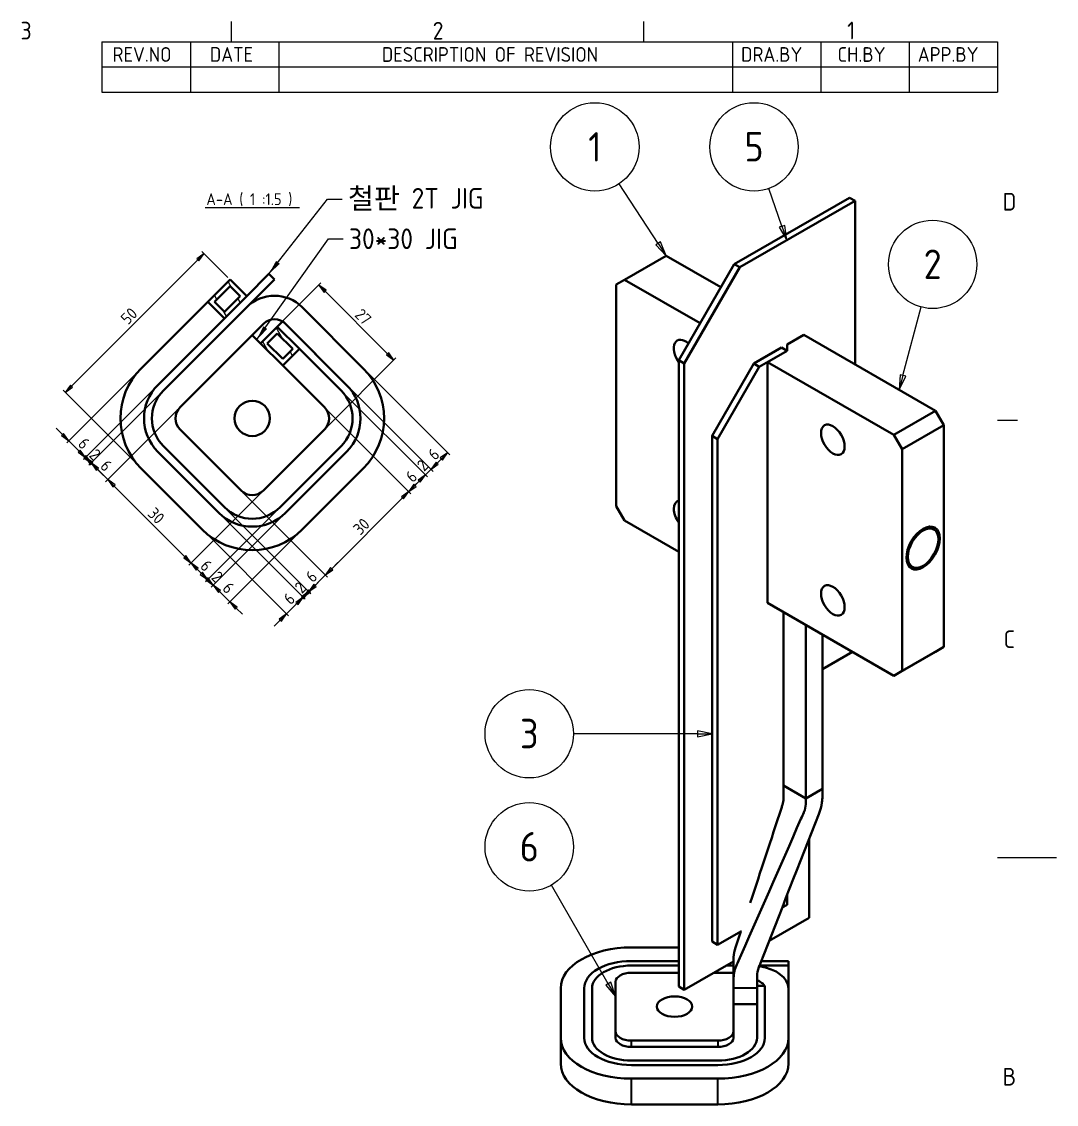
# Model space of a CAD drawing. Header units: millimetres. Extents: x 0 to 630, y 0 to 446.
# Drawn here: x 366.5 to 630, y 160 to 435.6 of the extents above; entities that cross this region are included whole.
import ezdxf

# ---------------------------------------------------------------- set-up
doc = ezdxf.new("R2010")
doc.units = ezdxf.units.MM
doc.header["$LTSCALE"] = 1.5
doc.layers.get('0').update_dxf_attribs({"color": 3, "lineweight": 25})
for name, color, linetype, lineweight in [('가시적인 것(ISO)', 3, 'Continuous', 40), ('가시적인 좁은 것(ISO)', 3, 'Continuous', 35), ('경계(ISO)', 7, 'Continuous', 25), ('기호(ISO)', 5, 'Continuous', 25), ('치수(ISO)', 2, 'Continuous', 25), ('해치(ISO)', 7, 'Continuous', 18)]:
    doc.layers.add(name, color=color, linetype=linetype, lineweight=lineweight)
doc.styles.add('ISO ProportionalPSTEK', font='isocp.shx')
doc.styles.add('문자 텍스트_PSTEK_POSCO', font='isocp.shx')
doc.styles.add('복사 대상치수 텍스트_PSTEK_POSCO', font='isocp.shx')
doc.styles.add('부품번호텍스트_PSTEK_POSCO', font='isocp.shx')
doc.styles.add('치수 텍스트_PSTEK_POSCO', font='isocp.shx')
doc.styles.add('텍스트 스타일466', font='isocp.shx')
doc.dimstyles.new('치수_PSTEK_POSCO$7', dxfattribs={"dimscale": 1.5, "dimtxt": 3, "dimasz": 2.5, "dimexe": 2, "dimexo": 2.5, "dimgap": 1, "dimtad": 1, "dimrnd": 1e-08, "dimdsep": 46, "dimtxsty": '치수 텍스트_PSTEK_POSCO', "dimcen": 0.09, "dimdle": 10, "dimclrd": 7, "dimclre": 7, "dimclrt": 2, "dimadec": 1, "dimazin": 2, "dimtfac": 1, "dimtmove": 0, "dimatfit": 3, "dimfxl": 0, "dimtolj": 1, "dimlwd": -1, "dimlwe": -1, "dimarcsym": 0})
doc.dimstyles.new('치수_PSTEK_POSCO-01', dxfattribs={"dimscale": 1.5, "dimtxt": 2, "dimasz": 1.5, "dimexe": 0.5, "dimexo": 0.5, "dimgap": 0.5, "dimtad": 1, "dimrnd": 1e-08, "dimdsep": 46, "dimtxsty": '복사 대상치수 텍스트_PSTEK_POSCO', "dimblk": 'Filled-1', "dimcen": 0.09, "dimdle": 10, "dimclrd": 7, "dimclre": 7, "dimclrt": 2, "dimadec": 1, "dimazin": 2, "dimtfac": 1.5, "dimtmove": 0, "dimatfit": 3, "dimfxl": 0, "dimtolj": 1, "dimlwd": -1, "dimlwe": -1, "dimarcsym": 0})

# ---------------------------------------------------------------- blocks, each defined once
blk = doc.blocks.new('경계 Default Border')
at = {"layer": '경계(ISO)'}
for p, q in [((280, 287), (280, 290.4)), ((350, 287), (350, 290.4)), ((410, 222.75), (413.4, 222.75))]:
    blk.add_line(p, q, dxfattribs=at)
at = {"layer": '경계(ISO)', "flags": 128}
blk.add_lwpolyline([(420, 148.5), (410, 148.5)], dxfattribs=at)
at = {"layer": '경계(ISO)', "color": 2, "char_height": 3, "attachment_point": 7, "style": '문자 텍스트_PSTEK_POSCO'}
for s, insert in [('3', (244.17, 287.37)), ('2', (314.13, 287.37)), ('1', (384.49, 287.4)), ('D', (410.88, 258.35)), ('C', (411.04, 184.1)), ('B', (410.88, 109.85))]:
    blk.add_mtext(s, dxfattribs=dict(at, insert=insert))
blk = doc.blocks.new('리비전 내역')
at = {"layer": '기호(ISO)'}
for p, q in [((258, 287), (410, 287)), ((258, 287), (258, 282.72)), ((273, 287), (273, 282.72)), ((288, 287), (288, 282.72)), ((365, 287), (365, 282.72)), ((380, 287), (380, 282.72)), ((395, 287), (395, 282.72)), ((410, 287), (410, 282.72)), ((258, 282.72), (410, 282.72)), ((258, 282.72), (258, 278.44)), ((273, 282.72), (273, 278.44)), ((288, 282.72), (288, 278.44)), ((365, 282.72), (365, 278.44)), ((380, 282.72), (380, 278.44)), ((395, 282.72), (395, 278.44)), ((410, 282.72), (410, 278.44)), ((258, 278.44), (410, 278.44))]:
    blk.add_line(p, q, dxfattribs=at)
at = {"layer": '기호(ISO)', "color": 2, "char_height": 2.5, "attachment_point": 7, "style": 'ISO ProportionalPSTEK'}
for s, insert in [('REV.NO', (259.79, 283.58)), ('DATE', (276.31, 283.58)), ('DESCRIPTION OF REVISION', (305.51, 283.58)), ('DRA.BY', (366.48, 283.58)), ('CH.BY', (382.86, 283.58)), ('APP.BY', (396.48, 283.58))]:
    blk.add_mtext(s, dxfattribs=dict(at, insert=insert))
blk = doc.blocks.new('Filled-1')
at = {"color": 0}
for p, q in [((0, 0), (-1, 0.17)), ((-1, 0.17), (-1, -0.17)), ((-1, 0), (0, 0)), ((-1, -0.17), (0, 0))]:
    blk.add_line(p, q, dxfattribs=at)
at = {"color": 0, "flags": 128}
blk.add_lwpolyline([(-1, -0.17), (0, 0)], dxfattribs=at)
at = {"color": 0}
blk.add_solid([(-1, -0.17), (0, 0), (-1, 0.17), (-1, -0.17)], dxfattribs=at)
blk = doc.blocks.new('*D30')
at = {"layer": 'Defpoints', "color": 0}
for p in [(416.77, 310.57), (412.53, 306.33), (438.23, 289.1)]:
    blk.add_point(p, dxfattribs=at)
at = {"layer": '치수(ISO)', "color": 7}
for p, q in [((417.3, 310.04), (438.76, 288.57)), ((413.06, 305.8), (434.52, 284.33)), ((439.82, 290.7), (441.42, 292.29)), ((435.58, 286.45), (436.64, 287.51)), ((438.23, 289.1), (436.64, 287.51)), ((433.99, 284.86), (435.58, 286.45)), ((432.4, 283.27), (430.81, 281.68))]:
    blk.add_line(p, q, dxfattribs=at)
at = {"layer": '치수(ISO)', "color": 7, "xscale": 2.25, "yscale": 2.25, "zscale": 2.25}
for p, rotation in [((438.23, 289.1), 224.9999999999999), ((433.99, 284.86), 44.99999999999992)]:
    blk.add_blockref('Filled-1', p, dxfattribs=dict(at, rotation=rotation))
at = {"layer": '치수(ISO)', "color": 2, "insert": (433.98, 288.03), "char_height": 3, "attachment_point": 4, "rotation": 45, "style": '복사 대상치수 텍스트_PSTEK_POSCO'}
blk.add_mtext('\\A1;6', dxfattribs=at)
blk = doc.blocks.new('*D31')
at = {"layer": 'Defpoints', "color": 0}
for p in [(453.54, 347.34), (449.29, 343.1), (470.76, 321.63)]:
    blk.add_point(p, dxfattribs=at)
at = {"layer": '치수(ISO)', "color": 7}
for p, q in [((454.07, 346.81), (475.53, 325.34)), ((449.82, 342.57), (471.29, 321.1)), ((473.41, 324.28), (472.35, 323.22))]:
    blk.add_line(p, q, dxfattribs=at)
at = {"layer": '치수(ISO)', "color": 7, "xscale": 2.25, "yscale": 2.25, "zscale": 2.25}
for p, rotation in [((475, 325.87), 45), ((470.76, 321.63), 225)]:
    blk.add_blockref('Filled-1', p, dxfattribs=dict(at, rotation=rotation))
at = {"layer": '치수(ISO)', "color": 2, "insert": (470.76, 324.81), "char_height": 3, "attachment_point": 4, "rotation": 45, "style": '복사 대상치수 텍스트_PSTEK_POSCO'}
blk.add_mtext('\\A1;6', dxfattribs=at)
blk = doc.blocks.new('*D32')
at = {"layer": 'Defpoints', "color": 0}
for p in [(418.18, 311.98), (416.77, 310.57), (438.23, 289.1)]:
    blk.add_point(p, dxfattribs=at)
at = {"layer": '치수(ISO)', "color": 7}
for p, q in [((418.71, 311.45), (440.18, 289.99)), ((417.3, 310.04), (438.76, 288.57)), ((441.24, 292.11), (442.83, 293.7)), ((439.65, 290.52), (438.23, 289.1)), ((436.64, 287.51), (435.05, 285.92))]:
    blk.add_line(p, q, dxfattribs=at)
at = {"layer": '치수(ISO)', "color": 7, "xscale": 2.25, "yscale": 2.25, "zscale": 2.25}
for p, rotation in [((439.65, 290.52), 225), ((438.23, 289.1), 45)]:
    blk.add_blockref('Filled-1', p, dxfattribs=dict(at, rotation=rotation))
at = {"layer": '치수(ISO)', "color": 2, "insert": (436.83, 290.89), "char_height": 3, "attachment_point": 4, "rotation": 45, "style": '복사 대상치수 텍스트_PSTEK_POSCO'}
blk.add_mtext('\\A1;2', dxfattribs=at)
blk = doc.blocks.new('*D33')
at = {"layer": 'Defpoints', "color": 0}
for p in [(422.42, 316.23), (418.18, 311.98), (439.65, 290.52)]:
    blk.add_point(p, dxfattribs=at)
at = {"layer": '치수(ISO)', "color": 7}
for p, q in [((422.95, 315.7), (444.42, 294.23)), ((418.71, 311.45), (440.18, 289.99)), ((445.48, 296.35), (447.07, 297.94)), ((442.3, 293.17), (441.24, 292.11)), ((443.89, 294.76), (442.3, 293.17)), ((439.65, 290.52), (441.24, 292.11)), ((438.06, 288.93), (436.47, 287.34))]:
    blk.add_line(p, q, dxfattribs=at)
at = {"layer": '치수(ISO)', "color": 7, "xscale": 2.25, "yscale": 2.25, "zscale": 2.25}
for p, rotation in [((443.89, 294.76), 225.0000000000001), ((439.65, 290.52), 45)]:
    blk.add_blockref('Filled-1', p, dxfattribs=dict(at, rotation=rotation))
at = {"layer": '치수(ISO)', "color": 2, "insert": (439.63, 293.68), "char_height": 3, "attachment_point": 4, "rotation": 45, "style": '복사 대상치수 텍스트_PSTEK_POSCO'}
blk.add_mtext('\\A1;6', dxfattribs=at)
blk = doc.blocks.new('*D34')
at = {"layer": 'Defpoints', "color": 0}
for p in [(443.64, 337.44), (422.42, 316.23), (443.89, 294.76)]:
    blk.add_point(p, dxfattribs=at)
at = {"layer": '치수(ISO)', "color": 7}
for p, q in [((444.17, 336.91), (465.63, 315.44)), ((422.95, 315.7), (444.42, 294.23)), ((463.51, 314.38), (445.48, 296.35))]:
    blk.add_line(p, q, dxfattribs=at)
at = {"layer": '치수(ISO)', "color": 7, "xscale": 2.25, "yscale": 2.25, "zscale": 2.25}
for p, rotation in [((465.1, 315.97), 45), ((443.89, 294.76), 225)]:
    blk.add_blockref('Filled-1', p, dxfattribs=dict(at, rotation=rotation))
at = {"layer": '치수(ISO)', "color": 2, "insert": (451.73, 305.78), "char_height": 3, "attachment_point": 4, "rotation": 45, "style": '복사 대상치수 텍스트_PSTEK_POSCO'}
blk.add_mtext('\\A1;30', dxfattribs=at)
blk = doc.blocks.new('*D35')
at = {"layer": 'Defpoints', "color": 0}
for p in [(447.88, 341.68), (443.64, 337.44), (465.1, 315.97)]:
    blk.add_point(p, dxfattribs=at)
at = {"layer": '치수(ISO)', "color": 7}
for p, q in [((448.41, 341.15), (469.88, 319.69)), ((444.17, 336.91), (465.63, 315.44)), ((467.76, 318.63), (466.69, 317.57))]:
    blk.add_line(p, q, dxfattribs=at)
at = {"layer": '치수(ISO)', "color": 7, "xscale": 2.25, "yscale": 2.25, "zscale": 2.25}
for p, rotation in [((469.35, 320.22), 45), ((465.1, 315.97), 225)]:
    blk.add_blockref('Filled-1', p, dxfattribs=dict(at, rotation=rotation))
at = {"layer": '치수(ISO)', "color": 2, "insert": (465.08, 319.14), "char_height": 3, "attachment_point": 4, "rotation": 45, "style": '복사 대상치수 텍스트_PSTEK_POSCO'}
blk.add_mtext('\\A1;6', dxfattribs=at)
blk = doc.blocks.new('*D36')
at = {"layer": 'Defpoints', "color": 0}
for p in [(449.29, 343.1), (447.88, 341.68), (469.35, 320.22)]:
    blk.add_point(p, dxfattribs=at)
at = {"layer": '치수(ISO)', "color": 7}
for p, q in [((449.82, 342.57), (471.29, 321.1)), ((448.41, 341.15), (469.88, 319.69)), ((472.35, 323.22), (473.94, 324.81)), ((470.76, 321.63), (469.35, 320.22)), ((467.76, 318.63), (466.16, 317.04))]:
    blk.add_line(p, q, dxfattribs=at)
at = {"layer": '치수(ISO)', "color": 7, "xscale": 2.25, "yscale": 2.25, "zscale": 2.25}
for p, rotation in [((470.76, 321.63), 225), ((469.35, 320.22), 45)]:
    blk.add_blockref('Filled-1', p, dxfattribs=dict(at, rotation=rotation))
at = {"layer": '치수(ISO)', "color": 2, "insert": (467.95, 322), "char_height": 3, "attachment_point": 4, "rotation": 45, "style": '복사 대상치수 텍스트_PSTEK_POSCO'}
blk.add_mtext('\\A1;2', dxfattribs=at)
blk = doc.blocks.new('*D37')
at = {"layer": 'Defpoints', "color": 0}
for p in [(396.97, 347.34), (401.21, 343.1), (382.79, 324.68)]:
    blk.add_point(p, dxfattribs=at)
at = {"layer": '치수(ISO)', "color": 7}
for p, q in [((396.44, 346.81), (378.02, 328.39)), ((400.68, 342.57), (382.26, 324.15)), ((376.96, 330.51), (375.37, 332.1)), ((378.55, 328.92), (382.79, 324.68)), ((384.38, 323.09), (385.97, 321.5))]:
    blk.add_line(p, q, dxfattribs=at)
at = {"layer": '치수(ISO)', "color": 7, "xscale": 2.25, "yscale": 2.25, "zscale": 2.25}
for p, rotation in [((378.55, 328.92), 315.0000000000001), ((382.79, 324.68), 135.0000000000001)]:
    blk.add_blockref('Filled-1', p, dxfattribs=dict(at, rotation=rotation))
at = {"layer": '치수(ISO)', "color": 2, "insert": (381.72, 328.93), "char_height": 3, "attachment_point": 4, "rotation": 315, "style": '복사 대상치수 텍스트_PSTEK_POSCO'}
blk.add_mtext('\\A1;6', dxfattribs=at)
blk = doc.blocks.new('*D38')
at = {"layer": 'Defpoints', "color": 0}
for p in [(402.63, 341.68), (406.87, 337.44), (388.45, 319.02)]:
    blk.add_point(p, dxfattribs=at)
at = {"layer": '치수(ISO)', "color": 7}
for p, q in [((402.1, 341.15), (383.68, 322.73)), ((406.34, 336.91), (387.92, 318.49)), ((382.62, 324.86), (381.02, 326.45)), ((384.21, 323.26), (388.45, 319.02)), ((390.04, 317.43), (391.63, 315.84))]:
    blk.add_line(p, q, dxfattribs=at)
at = {"layer": '치수(ISO)', "color": 7, "xscale": 2.25, "yscale": 2.25, "zscale": 2.25}
for p, rotation in [((384.21, 323.26), 315.0000000000001), ((388.45, 319.02), 135.0000000000001)]:
    blk.add_blockref('Filled-1', p, dxfattribs=dict(at, rotation=rotation))
at = {"layer": '치수(ISO)', "color": 2, "insert": (387.38, 323.27), "char_height": 3, "attachment_point": 4, "rotation": 315, "style": '복사 대상치수 텍스트_PSTEK_POSCO'}
blk.add_mtext('\\A1;6', dxfattribs=at)
blk = doc.blocks.new('*D39')
at = {"layer": 'Defpoints', "color": 0}
for p in [(406.87, 337.44), (428.08, 316.23), (409.66, 297.81)]:
    blk.add_point(p, dxfattribs=at)
at = {"layer": '치수(ISO)', "color": 7}
for p, q in [((406.34, 336.91), (387.92, 318.49)), ((390.04, 317.43), (408.07, 299.4)), ((427.55, 315.7), (409.13, 297.28))]:
    blk.add_line(p, q, dxfattribs=at)
at = {"layer": '치수(ISO)', "color": 7, "xscale": 2.25, "yscale": 2.25, "zscale": 2.25}
for p, rotation in [((388.45, 319.02), 135.0000000000001), ((409.66, 297.81), 315.0000000000001)]:
    blk.add_blockref('Filled-1', p, dxfattribs=dict(at, rotation=rotation))
at = {"layer": '치수(ISO)', "color": 2, "insert": (399.49, 311.16), "char_height": 3, "attachment_point": 4, "rotation": 315, "style": '복사 대상치수 텍스트_PSTEK_POSCO'}
blk.add_mtext('\\A1;30', dxfattribs=at)
blk = doc.blocks.new('*D40')
at = {"layer": 'Defpoints', "color": 0}
for p in [(428.08, 316.23), (432.32, 311.98), (413.9, 293.57)]:
    blk.add_point(p, dxfattribs=at)
at = {"layer": '치수(ISO)', "color": 7}
for p, q in [((427.55, 315.7), (409.13, 297.28)), ((431.79, 311.45), (413.37, 293.04)), ((411.25, 296.22), (412.31, 295.16))]:
    blk.add_line(p, q, dxfattribs=at)
at = {"layer": '치수(ISO)', "color": 7, "xscale": 2.25, "yscale": 2.25, "zscale": 2.25}
for p, rotation in [((409.66, 297.81), 135.0000000000001), ((413.9, 293.57), 315.0000000000001)]:
    blk.add_blockref('Filled-1', p, dxfattribs=dict(at, rotation=rotation))
at = {"layer": '치수(ISO)', "color": 2, "insert": (412.84, 297.81), "char_height": 3, "attachment_point": 4, "rotation": 315, "style": '복사 대상치수 텍스트_PSTEK_POSCO'}
blk.add_mtext('\\A1;6', dxfattribs=at)
blk = doc.blocks.new('*D41')
at = {"layer": 'Defpoints', "color": 0}
for p in [(433.74, 310.57), (437.98, 306.33), (419.56, 287.91)]:
    blk.add_point(p, dxfattribs=at)
at = {"layer": '치수(ISO)', "color": 7}
for p, q in [((433.21, 310.04), (414.79, 291.62)), ((437.45, 305.8), (419.03, 287.38)), ((413.73, 293.74), (412.14, 295.33)), ((415.32, 292.15), (416.91, 290.56)), ((416.91, 290.56), (417.97, 289.5)), ((419.56, 287.91), (417.97, 289.5)), ((421.15, 286.32), (422.74, 284.73))]:
    blk.add_line(p, q, dxfattribs=at)
at = {"layer": '치수(ISO)', "color": 7, "xscale": 2.25, "yscale": 2.25, "zscale": 2.25}
for p, rotation in [((415.32, 292.15), 315.0000000000001), ((419.56, 287.91), 135.0000000000001)]:
    blk.add_blockref('Filled-1', p, dxfattribs=dict(at, rotation=rotation))
at = {"layer": '치수(ISO)', "color": 2, "insert": (418.5, 292.15), "char_height": 3, "attachment_point": 4, "rotation": 315, "style": '복사 대상치수 텍스트_PSTEK_POSCO'}
blk.add_mtext('\\A1;6', dxfattribs=at)
blk = doc.blocks.new('*D42')
at = {"layer": 'Defpoints', "color": 0}
for p in [(432.32, 311.98), (433.74, 310.57), (415.32, 292.15)]:
    blk.add_point(p, dxfattribs=at)
at = {"layer": '치수(ISO)', "color": 7}
for p, q in [((431.79, 311.45), (413.37, 293.04)), ((433.21, 310.04), (414.79, 291.62)), ((412.31, 295.16), (410.72, 296.75)), ((413.9, 293.57), (415.32, 292.15)), ((416.91, 290.56), (418.5, 288.97))]:
    blk.add_line(p, q, dxfattribs=at)
at = {"layer": '치수(ISO)', "color": 7, "xscale": 2.25, "yscale": 2.25, "zscale": 2.25}
for p, rotation in [((413.9, 293.57), 315.0000000000001), ((415.32, 292.15), 135.0000000000001)]:
    blk.add_blockref('Filled-1', p, dxfattribs=dict(at, rotation=rotation))
at = {"layer": '치수(ISO)', "color": 2, "insert": (415.69, 294.96), "char_height": 3, "attachment_point": 4, "rotation": 315, "style": '복사 대상치수 텍스트_PSTEK_POSCO'}
blk.add_mtext('\\A1;2', dxfattribs=at)
blk = doc.blocks.new('*D43')
at = {"layer": 'Defpoints', "color": 0}
for p in [(401.21, 343.1), (402.63, 341.68), (384.21, 323.26)]:
    blk.add_point(p, dxfattribs=at)
at = {"layer": '치수(ISO)', "color": 7}
for p, q in [((400.68, 342.57), (382.26, 324.15)), ((402.1, 341.15), (383.68, 322.73)), ((381.2, 326.27), (379.61, 327.86)), ((382.79, 324.68), (384.21, 323.26)), ((385.8, 321.67), (387.39, 320.08))]:
    blk.add_line(p, q, dxfattribs=at)
at = {"layer": '치수(ISO)', "color": 7, "xscale": 2.25, "yscale": 2.25, "zscale": 2.25}
for p, rotation in [((382.79, 324.68), 315.0000000000001), ((384.21, 323.26), 135.0000000000001)]:
    blk.add_blockref('Filled-1', p, dxfattribs=dict(at, rotation=rotation))
at = {"layer": '치수(ISO)', "color": 2, "insert": (384.58, 326.08), "char_height": 3, "attachment_point": 4, "rotation": 315, "style": '복사 대상치수 텍스트_PSTEK_POSCO'}
blk.add_mtext('\\A1;2', dxfattribs=at)
blk = doc.blocks.new('*D44')
at = {"layer": 'Defpoints', "color": 0}
for p in [(412.98, 376.58), (419.6, 369.97), (396.97, 321.88)]:
    blk.add_point(p, dxfattribs=at)
at = {"layer": '치수(ISO)', "color": 7}
for p, q in [((379.22, 342.82), (411.39, 374.99)), ((419.07, 370.5), (412.45, 377.11)), ((396.44, 322.41), (377.1, 341.76))]:
    blk.add_line(p, q, dxfattribs=at)
at = {"layer": '치수(ISO)', "color": 7, "xscale": 2.25, "yscale": 2.25, "zscale": 2.25}
for p, rotation in [((412.98, 376.58), 44.9999999999999), ((377.63, 341.23), 224.9999999999999)]:
    blk.add_blockref('Filled-1', p, dxfattribs=dict(at, rotation=rotation))
at = {"layer": '치수(ISO)', "color": 2, "insert": (392.54, 359.33), "char_height": 3, "attachment_point": 4, "rotation": 45, "style": '복사 대상치수 텍스트_PSTEK_POSCO'}
blk.add_mtext('\\A1;50', dxfattribs=at)
blk = doc.blocks.new('*D45')
at = {"layer": 'Defpoints', "color": 0}
for p in [(431.62, 357.95), (461.32, 349.46), (443.64, 331.78)]:
    blk.add_point(p, dxfattribs=at)
at = {"layer": '치수(ISO)', "color": 7}
for p, q in [((432.15, 358.48), (442.75, 369.08)), ((443.81, 366.96), (459.72, 351.05)), ((444.17, 332.31), (461.85, 349.99))]:
    blk.add_line(p, q, dxfattribs=at)
at = {"layer": '치수(ISO)', "color": 7, "xscale": 2.25, "yscale": 2.25, "zscale": 2.25}
for p, rotation in [((442.22, 368.55), 135.0000000000004), ((461.32, 349.46), 315.0000000000003)]:
    blk.add_blockref('Filled-1', p, dxfattribs=dict(at, rotation=rotation))
at = {"layer": '치수(ISO)', "color": 2, "insert": (452.17, 361.79), "char_height": 3, "attachment_point": 4, "rotation": 315, "style": '복사 대상치수 텍스트_PSTEK_POSCO'}
blk.add_mtext('\\A1;27', dxfattribs=at)
blk = doc.blocks.new('품번기호1')
at = {"layer": '기호(ISO)', "color": 7}
for p, q in [((352.41, 252.77), (345.77, 262.9)), ((352.82, 253.05), (351.99, 252.5)), ((351.99, 252.5), (353.78, 250.68)), ((352.41, 252.77), (353.78, 250.68)), ((353.78, 250.68), (352.82, 253.05))]:
    blk.add_line(p, q, dxfattribs=at)
at = {"layer": '기호(ISO)', "color": 7, "flags": 128}
blk.add_lwpolyline([(351.99, 252.5), (353.78, 250.68)], dxfattribs=at)
at = {"layer": '기호(ISO)'}
blk.add_circle((341.66, 269.15), 7.5, dxfattribs=at)
at = {"layer": '기호(ISO)', "color": 7}
blk.add_solid([(351.99, 252.5), (353.78, 250.68), (352.82, 253.05), (351.99, 252.5)], dxfattribs=at)
at = {"layer": '기호(ISO)', "color": 7, "insert": (341.66, 269.15), "char_height": 5, "attachment_point": 5, "style": '부품번호텍스트_PSTEK_POSCO'}
blk.add_mtext('1', dxfattribs=at)
blk = doc.blocks.new('품번기호2')
at = {"layer": '기호(ISO)', "color": 7}
for p, q in [((393.95, 230.34), (397.07, 241.99)), ((393.47, 230.47), (393.3, 227.92)), ((393.95, 230.34), (393.3, 227.92)), ((393.3, 227.92), (394.43, 230.21)), ((394.43, 230.21), (393.47, 230.47))]:
    blk.add_line(p, q, dxfattribs=at)
at = {"layer": '기호(ISO)', "color": 7, "flags": 128}
blk.add_lwpolyline([(393.47, 230.47), (393.3, 227.92)], dxfattribs=at)
at = {"layer": '기호(ISO)'}
blk.add_circle((399, 249.21), 7.5, dxfattribs=at)
at = {"layer": '기호(ISO)', "color": 7}
blk.add_solid([(393.47, 230.47), (393.3, 227.92), (394.43, 230.21), (393.47, 230.47)], dxfattribs=at)
at = {"layer": '기호(ISO)', "color": 7, "insert": (399, 249.23), "char_height": 5, "attachment_point": 5, "style": '부품번호텍스트_PSTEK_POSCO'}
blk.add_mtext('2', dxfattribs=at)
blk = doc.blocks.new('품번기호3')
at = {"layer": '기호(ISO)', "color": 7}
for p, q in [((373.42, 255.67), (371.17, 262.08)), ((373.89, 255.83), (372.94, 255.5)), ((372.94, 255.5), (374.24, 253.31)), ((373.42, 255.67), (374.24, 253.31)), ((374.24, 253.31), (373.89, 255.83))]:
    blk.add_line(p, q, dxfattribs=at)
at = {"layer": '기호(ISO)', "color": 7, "flags": 128}
blk.add_lwpolyline([(372.94, 255.5), (374.24, 253.31)], dxfattribs=at)
at = {"layer": '기호(ISO)'}
blk.add_circle((368.68, 269.15), 7.5, dxfattribs=at)
at = {"layer": '기호(ISO)', "color": 7}
blk.add_solid([(372.94, 255.5), (374.24, 253.31), (373.89, 255.83), (372.94, 255.5)], dxfattribs=at)
at = {"layer": '기호(ISO)', "color": 7, "insert": (368.68, 269.17), "char_height": 5, "attachment_point": 5, "style": '부품번호텍스트_PSTEK_POSCO'}
blk.add_mtext('5', dxfattribs=at)
blk = doc.blocks.new('품번기호4')
at = {"layer": '기호(ISO)', "color": 7}
for p, q in [((343.94, 127.13), (334.28, 143.87)), ((344.37, 127.38), (343.51, 126.88)), ((343.51, 126.88), (345.19, 124.97)), ((343.94, 127.13), (345.19, 124.97)), ((345.19, 124.97), (344.37, 127.38))]:
    blk.add_line(p, q, dxfattribs=at)
at = {"layer": '기호(ISO)', "color": 7, "flags": 128}
blk.add_lwpolyline([(343.51, 126.88), (345.19, 124.97)], dxfattribs=at)
at = {"layer": '기호(ISO)'}
blk.add_circle((330.53, 150.36), 7.5, dxfattribs=at)
at = {"layer": '기호(ISO)', "color": 7}
blk.add_solid([(343.51, 126.88), (345.19, 124.97), (344.37, 127.38), (343.51, 126.88)], dxfattribs=at)
at = {"layer": '기호(ISO)', "color": 7, "insert": (330.53, 150.38), "char_height": 5, "attachment_point": 5, "style": '부품번호텍스트_PSTEK_POSCO'}
blk.add_mtext('6', dxfattribs=at)
blk = doc.blocks.new('품번기호5')
at = {"layer": '기호(ISO)', "color": 7}
for p, q in [((359.06, 169.55), (338.03, 169.55)), ((361.56, 169.55), (359.06, 170.05)), ((359.06, 170.05), (359.06, 169.05)), ((359.06, 169.55), (361.56, 169.55)), ((359.06, 169.05), (361.56, 169.55))]:
    blk.add_line(p, q, dxfattribs=at)
at = {"layer": '기호(ISO)', "color": 7, "flags": 128}
blk.add_lwpolyline([(359.06, 169.05), (361.56, 169.55)], dxfattribs=at)
at = {"layer": '기호(ISO)'}
blk.add_circle((330.53, 169.55), 7.5, dxfattribs=at)
at = {"layer": '기호(ISO)', "color": 7}
blk.add_solid([(359.06, 169.05), (361.56, 169.55), (359.06, 170.05), (359.06, 169.05)], dxfattribs=at)
at = {"layer": '기호(ISO)', "color": 7, "insert": (330.53, 169.58), "char_height": 5, "attachment_point": 5, "style": '부품번호텍스트_PSTEK_POSCO'}
blk.add_mtext('3', dxfattribs=at)

msp = doc.modelspace()

# ---------------------------------------------------------------- hatches: boundary and pattern name
at = {"layer": '해치(ISO)'}
h = msp.add_hatch(dxfattribs=at)
h.set_pattern_fill('ANSI31', color=256, scale=38.1, angle=75.00018, style=0)
h.set_pattern_definition([(120.0002, (0, 0), (-4.12444, -2.381263), [])])
h.paths.add_polyline_path([(427.374, 353.704), (433.031, 348.047), (437.274, 352.29), (431.617, 357.947)])
h.paths.add_polyline_path([(429.071, 353.704), (431.617, 356.25), (435.577, 352.29), (433.031, 349.744)], flags=0)
h.paths.add_polyline_path([(423.839, 365.725), (419.596, 369.968), (413.939, 364.311), (418.182, 360.068)])
h.paths.add_polyline_path([(419.596, 368.271), (422.142, 365.725), (418.182, 361.765), (415.636, 364.311)], flags=0)

# ---------------------------------------------------------------- linework, layer by layer
at = {"layer": '가시적인 것(ISO)'}
for p, q in [((547.991, 373.89), (577.336, 390.788)), ((549.405, 373.075), (578.75, 389.974)), ((577.336, 390.788), (578.75, 389.974)), ((578.75, 389.974), (578.75, 348.337)), ((520.06, 369.919), (530.667, 376.027)), ((544.594, 368.006), (530.667, 376.027)), ((547.991, 373.89), (533.849, 349.395)), ((535.263, 348.58), (549.405, 373.075)), ((549.405, 373.075), (547.991, 373.89)), ((402.626, 341.683), (430.91, 369.968)), ((419.596, 369.968), (413.939, 364.311)), ((423.839, 365.725), (419.596, 369.968)), ((429.496, 371.382), (423.839, 365.725)), ((430.91, 369.968), (429.496, 371.382)), ((517.939, 368.688), (520.06, 369.919)), ((539.301, 358.839), (520.06, 369.919)), ((415.636, 364.311), (419.596, 368.271)), ((419.596, 368.271), (422.142, 365.725)), ((517.939, 312.277), (517.939, 368.688)), ((396.969, 347.34), (413.939, 364.311)), ((413.939, 364.311), (418.182, 360.068)), ((418.182, 361.765), (415.636, 364.311)), ((418.182, 360.068), (423.839, 365.725)), ((422.142, 365.725), (418.182, 361.765)), ((402.626, 341.683), (423.839, 362.897)), ((437.981, 362.897), (453.537, 347.34)), ((401.211, 343.098), (418.182, 360.068)), ((418.182, 360.068), (401.211, 343.098)), ((425.253, 355.825), (428.081, 358.654)), ((433.031, 359.361), (431.617, 357.947)), ((449.295, 343.098), (433.031, 359.361)), ((433.738, 358.654), (449.295, 343.098)), ((425.253, 355.825), (406.868, 337.441)), ((427.374, 353.704), (425.253, 355.825)), ((431.617, 357.947), (427.374, 353.704)), ((429.071, 353.704), (431.617, 356.25)), ((437.274, 352.29), (431.617, 357.947)), ((431.617, 356.25), (435.577, 352.29)), ((561.426, 353.427), (565.668, 355.871)), ((565.668, 355.871), (599.256, 336.529)), ((427.374, 353.704), (433.031, 348.047)), ((433.031, 349.744), (429.071, 353.704)), ((561.426, 351.799), (561.426, 353.427)), ((433.031, 348.047), (437.274, 352.29)), ((435.577, 352.29), (433.031, 349.744)), ((437.274, 352.29), (447.88, 341.683)), ((437.274, 352.29), (447.88, 341.683)), ((552.941, 348.541), (560.012, 352.613)), ((561.426, 351.799), (554.355, 347.727)), ((556.476, 348.948), (561.426, 351.799)), ((561.426, 351.799), (560.012, 352.613)), ((443.638, 337.441), (433.031, 348.047)), ((533.849, 189.973), (533.849, 349.395)), ((533.849, 349.395), (535.263, 348.58)), ((535.263, 348.58), (535.263, 189.159)), ((542.334, 330.17), (552.941, 348.541)), ((554.355, 347.727), (543.748, 329.355)), ((552.941, 348.541), (554.355, 347.727)), ((556.476, 348.948), (588.649, 330.421)), ((556.476, 287.632), (556.476, 348.948)), ((588.649, 330.421), (599.256, 336.529)), ((599.256, 336.529), (601.377, 332.854)), ((406.868, 331.784), (422.424, 316.227)), ((428.081, 316.227), (443.638, 331.784)), ((601.377, 332.854), (590.771, 326.747)), ((601.377, 332.854), (601.377, 276.444)), ((542.334, 330.17), (543.748, 329.355)), ((542.334, 201.406), (542.334, 330.17)), ((543.748, 329.355), (543.748, 200.592)), ((590.771, 326.747), (588.649, 330.421)), ((416.768, 310.571), (401.211, 326.127)), ((401.211, 326.127), (416.768, 310.571)), ((418.182, 311.985), (402.626, 327.541)), ((418.182, 311.985), (402.626, 327.541)), ((447.88, 327.541), (432.324, 311.985)), ((447.88, 327.541), (432.324, 311.985)), ((449.295, 326.127), (433.738, 310.571)), ((433.738, 310.571), (449.295, 326.127)), ((590.771, 270.336), (590.771, 326.747)), ((412.525, 306.328), (396.969, 321.884)), ((453.537, 321.884), (437.981, 306.328)), ((520.06, 308.603), (517.939, 312.277)), ((533.849, 300.662), (520.06, 308.603)), ((597.617, 307.053), (598.819, 306.361)), ((592.128, 297.521), (593.329, 296.829)), ((556.476, 287.632), (588.649, 269.105)), ((560.542, 285.291), (560.542, 241.131)), ((566.199, 237.873), (566.199, 282.033)), ((570.441, 279.59), (570.441, 240.316)), ((590.771, 270.336), (601.377, 276.444)), ((601.377, 276.444), (599.256, 275.213)), ((570.441, 270.733), (578.132, 275.161)), ((599.256, 275.213), (588.649, 269.105)), ((588.649, 269.105), (590.771, 270.336)), ((566.199, 237.873), (560.542, 241.131)), ((560.542, 241.131), (566.199, 237.873)), ((570.441, 240.316), (566.199, 237.873)), ((566.199, 237.873), (570.441, 240.316)), ((567.083, 207.483), (567.083, 227.654)), ((561.426, 210.772), (561.426, 213.212)), ((560.192, 210.061), (561.426, 210.772)), ((556.88, 201.607), (567.083, 207.483)), ((543.748, 200.592), (549.862, 204.113)), ((543.748, 200.592), (542.334, 201.406)), ((521.788, 199.934), (533.849, 199.934)), ((521.788, 196.479), (533.849, 196.479)), ((533.849, 196.479), (521.788, 196.479)), ((535.263, 189.159), (547.788, 196.371)), ((561.788, 196.479), (554.871, 196.479)), ((561.788, 195.327), (561.788, 196.479)), ((521.788, 195.327), (533.849, 195.327)), ((521.788, 195.327), (533.849, 195.327)), ((533.849, 193.507), (521.788, 193.507)), ((547.788, 193.507), (542.814, 193.507)), ((545.974, 195.327), (547.788, 195.327)), ((545.974, 195.327), (547.788, 195.327)), ((547.788, 194.232), (547.788, 189.625)), ((554.42, 195.327), (561.788, 195.327)), ((561.788, 189.568), (561.788, 195.327)), ((517.788, 191.203), (517.788, 178.535)), ((503.788, 176.899), (503.788, 189.568)), ((509.788, 176.899), (509.788, 189.568)), ((509.788, 189.568), (509.788, 176.899)), ((511.788, 176.899), (511.788, 189.568)), ((511.788, 176.899), (511.788, 189.568)), ((535.263, 189.159), (533.849, 189.973)), ((547.788, 189.625), (547.788, 187.172)), ((555.788, 190.144), (553.788, 190.144)), ((553.788, 189.625), (553.788, 185.537)), ((555.788, 176.899), (555.788, 190.144)), ((555.788, 189.568), (555.788, 176.899)), ((561.788, 189.568), (561.788, 176.899)), ((547.788, 178.535), (547.788, 187.172)), ((553.788, 185.537), (547.788, 185.537)), ((553.788, 185.537), (547.788, 185.537)), ((553.788, 185.537), (553.788, 176.899)), ((553.788, 185.537), (553.788, 176.899)), ((503.788, 170.359), (503.788, 176.899)), ((517.788, 178.535), (517.788, 176.899)), ((547.788, 176.899), (547.788, 178.535)), ((561.788, 170.359), (561.788, 176.899)), ((521.788, 176.231), (543.788, 176.231)), ((543.788, 174.596), (521.788, 174.596)), ((543.788, 171.141), (521.788, 171.141)), ((543.788, 171.141), (521.788, 171.141)), ((543.788, 169.989), (521.788, 169.989)), ((521.788, 169.989), (543.788, 169.989)), ((543.788, 166.534), (521.788, 166.534)), ((543.788, 159.994), (521.788, 159.994))]:
    msp.add_line(p, q, dxfattribs=at)
msp.add_circle((425.253, 334.612), 4.5, dxfattribs=at)
for centre, radius, start, end in [((430.91, 355.825), 10, 45, 135), ((430.91, 355.825), 4, 45, 135), ((409.697, 334.612), 18, 135, 225), ((440.809, 334.612), 18, 315, 45), ((409.697, 334.612), 12, 135, 225), ((409.697, 334.612), 12, 135, 225), ((440.809, 334.612), 12, 315, 45), ((440.809, 334.612), 12, 315, 45), ((409.697, 334.612), 10, 135, 225), ((409.697, 334.612), 10, 135, 225), ((440.809, 334.612), 10, 315, 45), ((440.809, 334.612), 10, 315, 45), ((409.697, 334.612), 4, 135, 225), ((440.809, 334.612), 4, 315, 45), ((425.253, 319.056), 4, 225, 315), ((425.253, 319.056), 10, 225, 315), ((425.253, 319.056), 10, 225, 315), ((425.253, 319.056), 12, 225, 315), ((425.253, 319.056), 12, 225, 315), ((425.253, 319.056), 18, 225, 315)]:
    msp.add_arc(centre, radius, start, end, dxfattribs=at)
for centre, major_axis, ratio, start_param, end_param in [((535.616, 350.741), (-2.121, 3.683), 0.5780931, 5.2582958, 8.0124386), ((535.616, 309.864), (-2.121, 3.683), 0.5780931, 6.1285958, 8.0124386), ((594.66, 302.41), (2.994, 5.2), 0.5780931, 5.8720474, 6.0457118), ((594.66, 302.41), (-2.994, -5.2), 0.5780931, 0.2374735, 0.4111379), ((521.788, 189.568), (-18, 0), 0.5758617, 4.712389, 6.2831853), ((521.788, 189.568), (-12, 0), 0.5758617, 4.712389, 6.2831853), ((521.788, 189.568), (-12, 0), 0.5758617, 4.712389, 6.2831853), ((521.788, 189.568), (-10, 0), 0.5758617, 4.712389, 6.2831853), ((521.788, 189.568), (-10, 0), 0.5758617, 4.712389, 6.2831853), ((521.788, 191.203), (-4, 0), 0.5758617, 4.712389, 6.2831853), ((551.788, 189.568), (10, 0), 0.5758617, 0, 1.3121964), ((551.788, 189.568), (4, 0), 0.5758617, 0, 1.0471976), ((521.788, 176.899), (-18, 0), 0.5758617, 0, 1.5707963), ((521.788, 176.899), (-12, 0), 0.5758617, 0, 1.5707963), ((521.788, 176.899), (-12, 0), 0.5758617, 0, 1.5707963), ((521.788, 176.899), (-10, 0), 0.5758617, 0, 1.5707963), ((521.788, 176.899), (-10, 0), 0.5758617, 0, 1.5707963), ((521.788, 178.535), (-4, 0), 0.5758617, 0, 1.5707963), ((521.788, 176.899), (-4, 0), 0.5758617, 0, 1.5707963), ((543.788, 178.535), (4, 0), 0.5758617, 4.712389, 6.2831853), ((543.788, 176.899), (18, 0), 0.5758617, 4.712389, 6.2831853), ((543.788, 176.899), (10, 0), 0.5758617, 4.712389, 6.2831853), ((543.788, 176.899), (4, 0), 0.5758617, 4.712389, 6.2831853), ((543.788, 176.899), (12, 0), 0.5758617, 4.712389, 6.2831853), ((543.788, 176.899), (12, 0), 0.5758617, 4.712389, 6.2831853), ((543.788, 176.899), (10, 0), 0.5758617, 4.712389, 6.2831853), ((521.788, 170.359), (-18, 0), 0.5758617, 0, 1.5707963), ((543.788, 170.359), (18, 0), 0.5758617, 4.712389, 6.2831853)]:
    msp.add_ellipse(centre, major_axis=major_axis, ratio=ratio, start_param=start_param, end_param=end_param, dxfattribs=at)
for centre, major_axis, ratio in [((573.093, 329.16), (-2.121, 3.683), 0.5780931), ((596.074, 301.595), (2.994, 5.2), 0.5780931), ((596.074, 301.595), (2.745, 4.766), 0.5780931), ((573.093, 288.282), (-2.121, 3.683), 0.5780931), ((532.788, 184.869), (-4.5, 0), 0.5758617)]:
    msp.add_ellipse(centre, major_axis=major_axis, ratio=ratio, dxfattribs=at)
for points, knots in [([(552.051, 211.264), (554.702, 219.313), (557.354, 227.363), (560.005, 235.412), (560.095, 235.685), (560.184, 235.958), (560.274, 236.23), (560.451, 236.766), (560.542, 237.299), (560.542, 237.796), (560.542, 238.077), (560.542, 238.359), (560.542, 238.641), (560.542, 239.471), (560.542, 240.301), (560.542, 241.131)], [0.36468407, 0.36468407, 0.36468407, 0.36468407, 0.87313778, 0.87313778, 0.87313778, 0.8903629, 0.8903629, 0.8903629, 0.92420223, 0.92420223, 0.92420223, 0.94341977, 0.94341977, 0.94341977, 1, 1, 1, 1]), ([(553.788, 189.625), (553.788, 190.35), (553.788, 191.075), (553.788, 191.8), (553.788, 192.084), (553.788, 192.368), (553.788, 192.651), (553.788, 193.344), (553.948, 194.122), (554.249, 194.889), (554.384, 195.235), (554.519, 195.58), (554.655, 195.925), (559.61, 208.576), (564.565, 221.226), (569.52, 233.876), (569.908, 234.868), (570.181, 235.869), (570.324, 236.827), (570.402, 237.351), (570.441, 237.862), (570.441, 238.352), (570.441, 238.506), (570.441, 238.66), (570.441, 238.814), (570.441, 239.315), (570.441, 239.816), (570.441, 240.316)], [0, 0, 0, 0, 0.0468702, 0.0468702, 0.0468702, 0.0652131, 0.0652131, 0.0652131, 0.1099747, 0.1099747, 0.1099747, 0.130126, 0.130126, 0.130126, 0.8681389, 0.8681389, 0.8681389, 0.9260101, 0.9260101, 0.9260101, 0.9576621, 0.9576621, 0.9576621, 0.967638, 0.967638, 0.967638, 1, 1, 1, 1]), ([(547.788, 189.625), (547.788, 190.34), (547.788, 191.056), (547.788, 191.771), (547.788, 191.952), (547.794, 192.134), (547.807, 192.319), (547.878, 193.375), (548.154, 194.491), (548.617, 195.588), (548.643, 195.649), (548.669, 195.709), (548.696, 195.77), (554.124, 208.067), (559.553, 220.365), (564.981, 232.662), (565.223, 233.209), (565.464, 233.757), (565.706, 234.304), (565.719, 234.333), (565.732, 234.362), (565.745, 234.392), (566.042, 235.065), (566.199, 235.756), (566.199, 236.391), (566.199, 236.885), (566.199, 237.379), (566.199, 237.873)], [0, 0, 0, 0, 0.0468702, 0.0468702, 0.0468702, 0.0586885, 0.0586885, 0.0586885, 0.1263672, 0.1263672, 0.1263672, 0.130126, 0.130126, 0.130126, 0.8903629, 0.8903629, 0.8903629, 0.9242022, 0.9242022, 0.9242022, 0.9260101, 0.9260101, 0.9260101, 0.967638, 0.967638, 0.967638, 1, 1, 1, 1]), ([(547.788, 194.232), (547.788, 194.782), (547.788, 195.332), (547.788, 195.882), (547.788, 196.193), (547.788, 196.503), (547.788, 196.814), (547.788, 197.019), (547.796, 197.227), (547.811, 197.437), (547.87, 198.247), (548.043, 199.094), (548.323, 199.945), (548.768, 201.295), (549.212, 202.645), (549.657, 203.994)], [0, 0, 0, 0, 0.03750545, 0.03750545, 0.03750545, 0.05868854, 0.05868854, 0.05868854, 0.07264645, 0.07264645, 0.07264645, 0.1263672, 0.1263672, 0.1263672, 0.21163243, 0.21163243, 0.21163243, 0.21163243])]:
    msp.add_open_spline(points, degree=3, knots=knots, dxfattribs=at)
at = {"layer": '가시적인 좁은 것(ISO)'}
for p, q in [((547.788, 189.625), (553.788, 189.625)), ((521.788, 174.596), (521.788, 176.231)), ((543.788, 176.231), (543.788, 174.596)), ((521.788, 159.994), (521.788, 166.534)), ((543.788, 159.994), (543.788, 166.534))]:
    msp.add_line(p, q, dxfattribs=at)
at = {"layer": '기호(ISO)', "color": 7, "lineweight": 18}
msp.add_line((413.253, 388.287), (437.253, 388.287), dxfattribs=at)

# ---------------------------------------------------------------- block references
at = {"xscale": 1.5, "yscale": 1.5, "zscale": 1.5}
msp.add_blockref('경계 Default Border', (0, 0), dxfattribs=at)
at = {"layer": '기호(ISO)', "xscale": 1.5, "yscale": 1.5, "zscale": 1.5}
for name in ['리비전 내역', '품번기호1', '품번기호3', '품번기호2', '품번기호5', '품번기호4']:
    msp.add_blockref(name, (0, 0), dxfattribs=at)

# ---------------------------------------------------------------- texts
at = {"layer": '기호(ISO)', "color": 7, "insert": (413.567, 388.618), "char_height": 3, "attachment_point": 7, "style": '텍스트 스타일466'}
msp.add_mtext('A-A ( 1 :1.5 )', dxfattribs=at)
at = {"layer": '기호(ISO)', "color": 2, "char_height": 5.25, "attachment_point": 4, "style": '치수 텍스트_PSTEK_POSCO'}
for s, insert, width in [('{\\fISOCP|b0|i0;\\H5.2500;철판 2T JIG}', (449.657, 390.393), 39.54708), ('{\\fISOCP|b0|i0;\\H5.2500;30*30 JIG}', (449.888, 380.333), 32.68266)]:
    msp.add_mtext(s, dxfattribs=dict(at, insert=insert, width=width))

# ---------------------------------------------------------------- dimensions: what is measured, and where the dimension line sits
at = {"layer": '치수(ISO)', "color": 7}
for base, p1, p2, angle, override, picture, middle in [((412.981, 376.583), (396.969, 321.884), (419.596, 369.968), 45, {"dimdec": 2, "dimtp": 0, "dimtm": 0, "dimtdec": 2, "dimtofl": 0, "dimatfit": 1}, '*D44', (395.303, 358.905)), ((461.315, 349.461), (431.617, 357.947), (443.638, 331.784), 135, {"dimdec": 2, "dimtp": 0, "dimtm": 0, "dimtdec": 2, "dimtofl": 0, "dimatfit": 1}, '*D45', (451.769, 359.007)), ((382.792, 324.678), (396.969, 347.34), (401.211, 343.098), 135, {"dimdec": 2, "dimblk2": 'Filled-1', "dimsah": 1, "dimtp": 0, "dimtm": 0, "dimtdec": 2, "dimtofl": 1, "dimatfit": 1}, '*D37', (380.671, 326.8)), ((470.761, 321.631), (453.537, 347.34), (449.295, 343.098), 45, {"dimdec": 2, "dimblk2": 'Filled-1', "dimsah": 1, "dimtp": 0, "dimtm": 0, "dimtdec": 2, "dimtofl": 1, "dimatfit": 1}, '*D31', (472.893, 323.763)), ((384.206, 323.264), (401.211, 343.098), (402.626, 341.683), 135, {"dimdec": 2, "dimblk1": 'Filled-1', "dimblk2": 'Filled-1', "dimsah": 1, "dimtp": 0, "dimtm": 0, "dimtdec": 2, "dimtofl": 1, "dimatfit": 1}, '*D43', (383.499, 323.971)), ((469.347, 320.217), (449.295, 343.098), (447.88, 341.683), 45, {"dimdec": 2, "dimblk1": 'Filled-1', "dimblk2": 'Filled-1', "dimsah": 1, "dimtp": 0, "dimtm": 0, "dimtdec": 2, "dimtofl": 1, "dimatfit": 1}, '*D36', (470.054, 320.924)), ((388.449, 319.022), (402.626, 341.683), (406.868, 337.441), 135, {"dimdec": 2, "dimblk1": 'Filled-1', "dimblk2": 'Filled-1', "dimsah": 1, "dimtp": 0, "dimtm": 0, "dimtdec": 2, "dimtofl": 1, "dimatfit": 1}, '*D38', (386.328, 321.143)), ((465.104, 315.975), (447.88, 341.683), (443.638, 337.441), 45, {"dimdec": 2, "dimblk1": 'Filled-1', "dimblk2": 'Filled-1', "dimsah": 1, "dimtp": 0, "dimtm": 0, "dimtdec": 2, "dimtofl": 1, "dimatfit": 1}, '*D35', (467.215, 318.085)), ((409.662, 297.808), (406.868, 337.441), (428.081, 316.227), 135, {"dimdec": 2, "dimblk1": 'Filled-1', "dimblk2": 'Filled-1', "dimsah": 1, "dimtp": 0, "dimtm": 0, "dimtdec": 2, "dimtofl": 0, "dimatfit": 1}, '*D39', (399.066, 308.404)), ((443.891, 294.761), (443.638, 337.441), (422.424, 316.227), 45, {"dimdec": 2, "dimblk1": 'Filled-1', "dimblk2": 'Filled-1', "dimsah": 1, "dimtp": 0, "dimtm": 0, "dimtdec": 2, "dimtofl": 0, "dimatfit": 1}, '*D34', (454.487, 305.357)), ((413.905, 293.566), (428.081, 316.227), (432.324, 311.985), 135, {"dimdec": 2, "dimblk1": 'Filled-1', "dimblk2": 'Filled-1', "dimsah": 1, "dimtp": 0, "dimtm": 0, "dimtdec": 2, "dimtofl": 1, "dimatfit": 1}, '*D40', (411.794, 295.676)), ((439.648, 290.519), (422.424, 316.227), (418.182, 311.985), 45, {"dimdec": 2, "dimblk1": 'Filled-1', "dimblk2": 'Filled-1', "dimsah": 1, "dimtp": 0, "dimtm": 0, "dimtdec": 2, "dimtofl": 0}, '*D33', (441.759, 292.629)), ((415.319, 292.151), (432.324, 311.985), (433.738, 310.571), 135, {"dimdec": 2, "dimblk1": 'Filled-1', "dimblk2": 'Filled-1', "dimsah": 1, "dimtp": 0, "dimtm": 0, "dimtdec": 2, "dimtofl": 1, "dimatfit": 1}, '*D42', (414.612, 292.859)), ((438.234, 289.104), (418.182, 311.985), (416.768, 310.571), 45, {"dimdec": 2, "dimblk1": 'Filled-1', "dimsah": 1, "dimtp": 0, "dimtm": 0, "dimtdec": 2, "dimtofl": 1, "dimatfit": 1}, '*D32', (438.941, 289.812)), ((419.562, 287.909), (433.738, 310.571), (437.981, 306.328), 135, {"dimdec": 2, "dimblk1": 'Filled-1', "dimsah": 1, "dimtp": 0, "dimtm": 0, "dimtdec": 2, "dimtofl": 0}, '*D41', (417.451, 290.02)), ((438.234, 289.104), (412.525, 306.328), (416.768, 310.571), 45, {"dimdec": 2, "dimtp": 0, "dimtm": 0, "dimtdec": 2, "dimtofl": 0}, '*D30', (436.112, 286.983))]:
    dim = msp.add_linear_dim(base=base, p1=p1, p2=p2, angle=angle, dimstyle='치수_PSTEK_POSCO-01', override=override, dxfattribs=at)
    dim.commit()
    dim.dimension.update_dxf_attribs({"geometry": picture, "text_midpoint": middle, "dimtype": 160})

# ---------------------------------------------------------------- leaders
at = {"layer": '기호(ISO)', "color": 7, "annotation_type": 0, "has_hookline": 1, "hookline_direction": 0}
for points, text_width in [([(429.496, 371.382), (444.407, 390.393), (448.157, 390.393)], 36.032), ([(426.416, 354.662), (444.638, 380.333), (448.388, 380.333)], 30.974)]:
    msp.add_leader(points, dimstyle='치수_PSTEK_POSCO$7', override={"dimtad": 0}, dxfattribs=dict(at, text_width=text_width))

doc.saveas('drawing.dxf')
